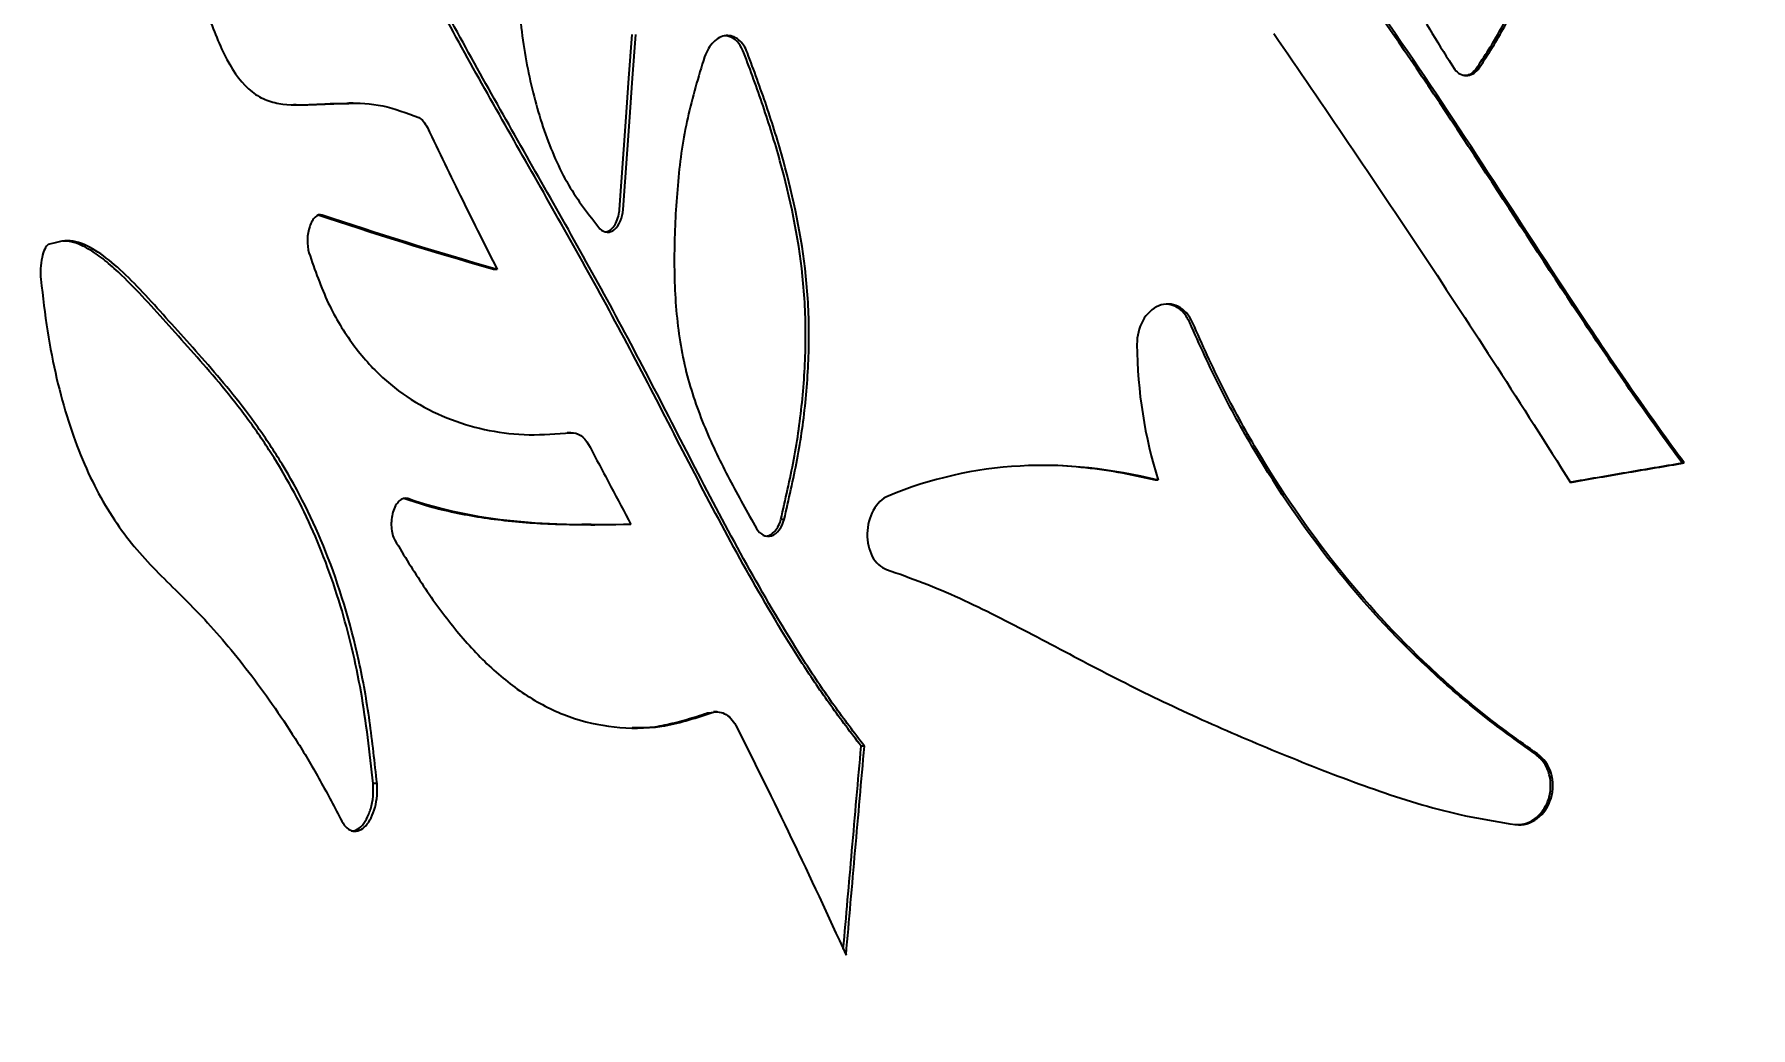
# Model space of a CAD drawing. Header units: millimetres. Extents: x -54 to 586, y 8 to 412.
# Drawn here: x 45.75 to 63.84, y 173.65 to 184.12 of the extents above; entities that cross this region are included whole.
import ezdxf

# ---------------------------------------------------------------- set-up
doc = ezdxf.new("R2010")
doc.units = ezdxf.units.MM
doc.layers.add('DIMENSIONS', color=2, linetype='Continuous')
doc.layers.add('OUTLINE', color=7, linetype='Continuous', lineweight=25)
doc.styles.add('SLDTEXTSTYLE0', font='TXT', dxfattribs={"width": 0.75})
doc.dimstyles.new('SLDDIMSTYLE7', dxfattribs={"dimtxt": 3.5, "dimasz": 2, "dimexe": 0, "dimexo": 0.0625, "dimgap": 0.875, "dimtad": 1, "dimrnd": 1e-09, "dimzin": 12, "dimdsep": 46, "dimtxsty": 'SLDTEXTSTYLE0', "dimsah": 1, "dimcen": 0, "dimadec": 0, "dimazin": 3, "dimtfac": 1, "dimtofl": 0, "dimtmove": 0, "dimatfit": 3, "dimfxl": 0, "dimfrac": 2, "dimtolj": 1, "dimtzin": 12, "dimarcsym": 0})

# ---------------------------------------------------------------- blocks, each defined once
blk = doc.blocks.new('_D_11')
at = {"layer": 'DIMENSIONS'}
for q in [(32.765, 170.068), (83.16, 165.319)]:
    blk.add_line((43.336, 169.072), q, dxfattribs=at)
blk.add_arc((83.16, 165.319), 40, 171.7551, 174.763, dxfattribs=at)
blk.add_solid([(43.336, 169.072), (41.392, 169.757), (41.298, 168.761)], dxfattribs=at)
at = {"layer": 'DIMENSIONS', "insert": (33.187, 174.555), "char_height": 3.5, "attachment_point": 1, "rotation": 354.6175, "style": 'SLDTEXTSTYLE0'}
blk.add_mtext('R40', dxfattribs=at)

msp = doc.modelspace()

# ---------------------------------------------------------------- linework, layer by layer
at = {"layer": 'OUTLINE'}
for p, q in [((60.96631, 183.75038), (60.94143, 183.75038)), ((49.10944, 183.39419), (49.06665, 183.39419)), ((50.62956, 181.64236), (50.58921, 181.64236)), ((51.4043, 179.92083), (51.36524, 179.92083)), ((63.13702, 179.604), (63.1156, 179.604)), ((57.59526, 179.42106), (57.56553, 179.42106)), ((51.61713, 178.95078), (51.65915, 178.95078)), ((53.65347, 179.009), (53.61786, 179.009)), ((52.83783, 176.96814), (52.90988, 176.9783)), ((52.87446, 176.96814), (52.83783, 176.96814)), ((52.94669, 176.98152), (52.90967, 176.98152)), ((54.49827, 176.62031), (54.46408, 176.62031)), ((49.36289, 176.22597), (49.32107, 176.22597))]:
    msp.add_line(p, q, dxfattribs=at)
at = {"layer": 'OUTLINE', "flags": 128}
for points in [[(51.91853, 182.27596), (51.9841, 183.19792), (52.01686, 183.65891), (52.04962, 184.11989)], [(51.95694, 182.27596), (52.02248, 183.19792), (52.05523, 183.65891), (52.08797, 184.11989)]]:
    msp.add_lwpolyline(points, dxfattribs=at)
at = {"layer": 'OUTLINE'}
for points, knots in [([(77.40436, 183.92261), (77.39173, 183.93722), (77.0865, 184.29014), (76.46408, 184.95822), (75.53981, 185.9262), (74.53124, 186.93006), (73.44411, 187.97278), (72.2837, 189.05735), (71.12039, 190.12926), (69.96166, 191.19391), (68.81695, 192.25975), (67.68603, 193.32525), (66.56094, 194.38023), (65.44381, 195.42399), (64.33481, 196.45301), (63.24742, 197.45124), (62.18342, 198.41944), (61.14614, 199.36061), (60.12346, 200.28545), (59.11156, 201.19886), (58.11243, 202.0997), (57.12898, 202.98555), (56.16719, 203.85146), (55.54852, 204.40848), (55.2393, 204.68689)], [0, 0, 0, 0, 0.001778, 0.04294951, 0.08410389, 0.12521492, 0.17440964, 0.22363326, 0.27286984, 0.32209817, 0.37129722, 0.42050971, 0.4697558, 0.51900867, 0.56824613, 0.61745114, 0.66481605, 0.71220548, 0.75959224, 0.80695424, 0.85520189, 0.90348147, 0.95175734, 1, 1, 1, 1]), ([(79.90253, 180.84738), (79.67586, 181.15516), (79.44807, 181.4618), (78.98004, 182.06385), (78.74198, 182.36117), (78.01616, 183.24236), (77.51675, 183.81549), (76.49329, 184.9384), (75.96911, 185.48806), (74.90207, 186.56905), (74.35845, 187.10063), (72.71653, 188.66981), (71.60524, 189.68343), (69.41032, 191.70997), (68.33174, 192.7321), (66.20077, 194.74369), (65.14308, 195.72955), (63.56972, 197.17582), (63.04708, 197.65351), (62.01457, 198.59463), (61.50411, 199.05843), (59.99145, 200.43009), (59.00806, 201.3185), (57.09824, 203.04227), (56.17166, 203.8775), (55.27794, 204.68356)], [0, 0, 0, 0, 0.03125, 0.03125, 0.0625, 0.0625, 0.125, 0.125, 0.1875, 0.1875, 0.25, 0.25, 0.375, 0.375, 0.5, 0.5, 0.625, 0.625, 0.6875, 0.6875, 0.75, 0.75, 0.875, 0.875, 1, 1, 1, 1]), ([(63.1156, 179.604), (62.93911, 179.84609), (62.76397, 180.08848), (62.42209, 180.57882), (62.25468, 180.82622), (61.75715, 181.57011), (61.43322, 182.06964), (60.78516, 183.0621), (60.46073, 183.55442), (59.7986, 184.51738), (59.45983, 184.98702), (58.78019, 185.9143), (58.43908, 186.37144), (57.7669, 187.28393), (57.43647, 187.74039), (56.46392, 189.11087), (55.83532, 190.02098), (54.59376, 191.79317), (53.98636, 192.65944), (52.82055, 194.3761), (52.26135, 195.22254), (51.44592, 196.44442), (51.17855, 196.84361), (50.65715, 197.62924), (50.40368, 198.0173), (49.90958, 198.77808), (49.66733, 199.1462), (49.29621, 199.63338), (49.17251, 199.78541), (48.92157, 200.05179), (48.79245, 200.15905), (48.66666, 200.26446)], [0, 0, 0, 0, 0.03125, 0.03125, 0.0625, 0.0625, 0.125, 0.125, 0.1875, 0.1875, 0.25, 0.25, 0.3125, 0.3125, 0.375, 0.375, 0.5, 0.5, 0.625, 0.625, 0.75, 0.75, 0.8125, 0.8125, 0.875, 0.875, 0.9375, 0.9375, 0.96875, 0.96875, 1, 1, 1, 1]), ([(63.13702, 179.604), (62.96084, 179.84604), (62.78601, 180.08839), (62.44473, 180.57862), (62.27762, 180.82596), (61.78098, 181.56968), (61.45764, 182.06908), (60.81076, 183.06132), (60.48691, 183.55354), (59.82597, 184.51636), (59.48779, 184.98595), (58.80932, 185.91314), (58.46878, 186.37024), (57.79772, 187.28266), (57.46783, 187.73909), (56.4969, 189.10945), (55.86937, 190.01951), (54.62984, 191.7917), (54.0234, 192.65798), (52.85946, 194.37469), (52.30114, 195.2212), (51.48698, 196.44323), (51.22, 196.84249), (50.69937, 197.62826), (50.44628, 198.01638), (49.95292, 198.77733), (49.71102, 199.14559), (49.34041, 199.63298), (49.21686, 199.7851), (48.96621, 200.05166), (48.83723, 200.15899), (48.71158, 200.26446)], [0, 0, 0, 0, 0.03125, 0.03125, 0.0625, 0.0625, 0.125, 0.125, 0.1875, 0.1875, 0.25, 0.25, 0.3125, 0.3125, 0.375, 0.375, 0.5, 0.5, 0.625, 0.625, 0.75, 0.75, 0.8125, 0.8125, 0.875, 0.875, 0.9375, 0.9375, 0.96875, 0.96875, 1, 1, 1, 1]), ([(60.94143, 183.75038), (61.03254, 183.88835), (61.12382, 184.02631), (61.28323, 184.31756), (61.34894, 184.47298), (61.44958, 184.80153), (61.48524, 184.96801), (61.54086, 185.3033), (61.56027, 185.47221), (61.60045, 185.98163), (61.60516, 186.32415), (61.58299, 186.99867), (61.55138, 187.33217), (61.42854, 187.98814), (61.33842, 188.31403), (61.11672, 188.93705), (60.98574, 189.23532), (60.69021, 189.80897), (60.52604, 190.08634), (60.17004, 190.6122), (59.9732, 190.85427), (59.77635, 191.09456)], [0, 0, 0, 0, 0.0625, 0.0625, 0.125, 0.125, 0.1875, 0.1875, 0.25, 0.25, 0.375, 0.375, 0.5, 0.5, 0.625, 0.625, 0.75, 0.75, 0.875, 0.875, 1, 1, 1, 1]), ([(60.96631, 183.75038), (61.05731, 183.88838), (61.14849, 184.02639), (61.30768, 184.31768), (61.37329, 184.47309), (61.47376, 184.80161), (61.50937, 184.96805), (61.5649, 185.30327), (61.58429, 185.47213), (61.62443, 185.9814), (61.62917, 186.32384), (61.60709, 186.99822), (61.57558, 187.33165), (61.45305, 187.98749), (61.36315, 188.31333), (61.14187, 188.93639), (61.01112, 189.23471), (60.71609, 189.80844), (60.55218, 190.08586), (60.19665, 190.61195), (60.00003, 190.85415), (59.8034, 191.09456)], [0, 0, 0, 0, 0.0625, 0.0625, 0.125, 0.125, 0.1875, 0.1875, 0.25, 0.25, 0.375, 0.375, 0.5, 0.5, 0.625, 0.625, 0.75, 0.75, 0.875, 0.875, 1, 1, 1, 1]), ([(59.40014, 190.86315), (59.38775, 190.54578), (59.37316, 190.22845), (59.32357, 189.5942), (59.29495, 189.27715), (59.25411, 188.64273), (59.24055, 188.32538), (59.25052, 187.68995), (59.27645, 187.37592), (59.43994, 186.46947), (59.67118, 185.90675), (60.02314, 185.07179), (60.14055, 184.79312), (60.33641, 184.38803), (60.407, 184.25652), (60.55906, 184.00065), (60.63967, 183.87568), (60.72054, 183.7507)], [0, 0, 0, 0, 0.125, 0.125, 0.25, 0.25, 0.375, 0.375, 0.5, 0.5, 0.75, 0.75, 0.875, 0.875, 0.9375, 0.9375, 1, 1, 1, 1]), ([(54.46408, 176.62031), (54.3561, 176.76182), (54.24898, 176.90333), (54.04127, 177.19212), (53.94119, 177.34003), (53.64984, 177.79177), (53.46584, 178.1017), (52.93377, 179.0462), (52.6054, 179.69573), (52.11165, 180.64851), (51.9465, 180.9619), (51.61237, 181.57576), (51.44385, 181.87682), (50.93976, 182.76895), (50.60583, 183.34776), (49.96768, 184.50348), (49.66453, 185.08349), (49.0923, 186.25314), (48.82091, 186.83953), (48.30486, 188.00339), (48.05984, 188.58056), (47.70928, 189.43058), (47.59521, 189.71116), (47.37274, 190.26604), (47.26354, 190.53838), (47.15828, 190.80958)], [0, 0, 0, 0, 0.03125, 0.03125, 0.0625, 0.0625, 0.125, 0.125, 0.25, 0.25, 0.3125, 0.3125, 0.375, 0.375, 0.5, 0.5, 0.625, 0.625, 0.75, 0.75, 0.875, 0.875, 0.9375, 0.9375, 1, 1, 1, 1]), ([(54.49827, 176.62031), (54.39044, 176.76183), (54.28349, 176.90335), (54.07611, 177.19214), (53.97619, 177.34005), (53.68532, 177.79178), (53.50163, 178.10167), (52.97047, 179.04607), (52.64269, 179.69549), (52.14982, 180.64816), (51.98496, 180.96152), (51.65141, 181.57536), (51.48317, 181.87641), (50.97992, 182.76854), (50.64652, 183.34738), (50.00939, 184.50314), (49.70673, 185.08316), (49.13544, 186.25284), (48.86451, 186.83923), (48.34932, 188.00314), (48.10472, 188.58033), (47.75474, 189.43042), (47.64086, 189.71103), (47.41876, 190.26596), (47.30973, 190.53834), (47.20464, 190.80958)], [0, 0, 0, 0, 0.03125, 0.03125, 0.0625, 0.0625, 0.125, 0.125, 0.25, 0.25, 0.3125, 0.3125, 0.375, 0.375, 0.5, 0.5, 0.625, 0.625, 0.75, 0.75, 0.875, 0.875, 0.9375, 0.9375, 1, 1, 1, 1]), ([(51.25262, 187.25202), (51.14991, 187.05906), (51.04673, 186.86588), (50.91571, 186.4015), (50.89134, 186.15695), (50.83125, 185.42066), (50.81877, 184.93497), (50.87421, 184.22006), (50.90572, 183.98186), (50.99513, 183.5291), (51.0529, 183.31293), (51.19553, 182.90091), (51.27996, 182.70601), (51.47868, 182.36557), (51.5944, 182.2188), (51.71175, 182.07217)], [0, 0, 0, 0, 0.125, 0.125, 0.25, 0.25, 0.5, 0.5, 0.625, 0.625, 0.75, 0.75, 0.875, 0.875, 1, 1, 1, 1]), ([(47.3991, 184.96024), (47.44853, 184.77131), (47.49889, 184.58254), (47.61372, 184.22777), (47.67785, 184.06069), (47.82671, 183.76054), (47.91001, 183.63418), (48.05665, 183.50221), (48.10859, 183.46748), (48.21517, 183.41704), (48.27031, 183.40121), (48.44006, 183.37235), (48.55832, 183.37656), (48.79812, 183.38392), (48.92048, 183.39071), (49.16913, 183.39617), (49.29525, 183.3928), (49.54841, 183.33829), (49.67417, 183.29023), (49.802, 183.24233)], [0, 0, 0, 0, 0.125, 0.125, 0.25, 0.25, 0.375, 0.375, 0.4375, 0.4375, 0.5, 0.5, 0.625, 0.625, 0.75, 0.75, 0.875, 0.875, 1, 1, 1, 1]), ([(53.26593, 183.92513), (53.2438, 183.98332), (53.21126, 184.03133), (53.13294, 184.09504), (53.08673, 184.11056), (52.99388, 184.10184), (52.94811, 184.07796), (52.86933, 183.99951), (52.83658, 183.94547), (52.81362, 183.88357)], [0, 0, 0, 0, 0.25, 0.25, 0.5, 0.5, 0.75, 0.75, 1, 1, 1, 1]), ([(53.22938, 183.92513), (53.21253, 183.96017), (53.17879, 184.03031), (53.10269, 184.09512), (53.04603, 184.10214), (53.01924, 184.10546)], [0, 0, 0, 0, 0.34490828, 0.6902586, 1, 1, 1, 1]), ([(58.81269, 184.12819), (59.07427, 183.74583), (59.33768, 183.36221), (59.86251, 182.58723), (60.12474, 182.19668), (60.64731, 181.40912), (60.90773, 181.012), (61.42561, 180.21112), (61.68179, 179.80629), (61.93825, 179.39978)], [0, 0, 0, 0, 0.25, 0.25, 0.5, 0.5, 0.75, 0.75, 1, 1, 1, 1]), ([(52.81362, 183.88357), (52.74936, 183.67111), (52.6853, 183.45864), (52.5872, 183.02304), (52.55582, 182.79894), (52.5137, 182.34332), (52.50079, 182.11483), (52.49199, 181.66181), (52.49674, 181.43654), (52.53457, 180.98983), (52.56961, 180.7678), (52.67375, 180.35558), (52.74119, 180.16095), (52.89645, 179.78612), (52.98453, 179.6061), (53.16828, 179.25558), (53.2645, 179.08445), (53.36156, 178.91334)], [0, 0, 0, 0, 0.125, 0.125, 0.25, 0.25, 0.375, 0.375, 0.5, 0.5, 0.625, 0.625, 0.75, 0.75, 0.875, 0.875, 1, 1, 1, 1]), ([(53.61786, 179.009), (53.66613, 179.21917), (53.71444, 179.42934), (53.79416, 179.85274), (53.82465, 180.06612), (53.86631, 180.49637), (53.8781, 180.71332), (53.87961, 181.15037), (53.86854, 181.36419), (53.80227, 181.99235), (53.717, 182.39459), (53.55473, 182.98322), (53.49462, 183.17654), (53.36588, 183.55439), (53.29737, 183.73975), (53.22938, 183.92513)], [0, 0, 0, 0, 0.125, 0.125, 0.25, 0.25, 0.375, 0.375, 0.5, 0.5, 0.75, 0.75, 0.875, 0.875, 1, 1, 1, 1]), ([(53.65347, 179.009), (53.70168, 179.21916), (53.74993, 179.42932), (53.82956, 179.85269), (53.86002, 180.06606), (53.90164, 180.49626), (53.91343, 180.71318), (53.91499, 181.15017), (53.90396, 181.36396), (53.83787, 181.99209), (53.75276, 182.39434), (53.59078, 182.983), (53.53077, 183.17636), (53.40223, 183.5543), (53.33383, 183.7397), (53.26593, 183.92513)], [0, 0, 0, 0, 0.125, 0.125, 0.25, 0.25, 0.375, 0.375, 0.5, 0.5, 0.75, 0.75, 0.875, 0.875, 1, 1, 1, 1]), ([(60.72054, 183.7507), (60.74997, 183.71012), (60.79476, 183.68588), (60.88718, 183.68608), (60.93365, 183.71021), (60.96631, 183.75038)], [0, 0, 0, 0, 0.5, 0.5, 1, 1, 1, 1]), ([(60.81568, 183.68859), (60.82459, 183.6881), (60.85166, 183.68661), (60.8977, 183.70636), (60.92656, 183.73542), (60.94143, 183.75038)], [0, 0, 0, 0, 0.19206203, 0.58380071, 1, 1, 1, 1]), ([(48.48295, 183.3796), (48.51831, 183.37871), (48.62602, 183.37601), (48.77524, 183.38561), (48.93452, 183.3924), (49.01989, 183.39201), (49.06665, 183.3918)], [0, 0, 0, 0, 0.1884791, 0.57416279, 0.76675913, 1, 1, 1, 1]), ([(49.89355, 183.13665), (49.95372, 183.00978), (50.01447, 182.88292), (50.0758, 182.75609), (50.13714, 182.62927), (50.19905, 182.50246), (50.26155, 182.37568), (50.38208, 182.13115), (50.50476, 181.88671), (50.62956, 181.64236)], [0, 0, 0, 0, 0.00052537545, 0.00052537545, 0.00052537545, 0.00105075091, 0.00105075091, 0.00105075091, 0.00206404736, 0.00206404736, 0.00206404736, 0.00206404736]), ([(48.78357, 182.21609), (48.75941, 182.22402), (48.73379, 182.21631), (48.68725, 182.17297), (48.6669, 182.13758), (48.62395, 182.01065), (48.62067, 181.8994), (48.64441, 181.8192)], [0, 0, 0, 0, 0.25, 0.25, 0.5, 0.5, 1, 1, 1, 1]), ([(51.71175, 182.07217), (51.75525, 182.02563), (51.81673, 182.02267), (51.91582, 182.10722), (51.95022, 182.19018), (51.95694, 182.27596)], [0, 0, 0, 0, 0.5, 0.5, 1, 1, 1, 1]), ([(51.77585, 182.03879), (51.79005, 182.04351), (51.82089, 182.05376), (51.86297, 182.09954), (51.89721, 182.16497), (51.91369, 182.22782), (51.9175, 182.26573), (51.91853, 182.27596)], [0, 0, 0, 0, 0.19653826, 0.42659605, 0.66294613, 0.90902633, 1, 1, 1, 1]), ([(45.8978, 181.90484), (45.87201, 181.89191), (45.8471, 181.83904), (45.81698, 181.696), (45.81221, 181.60999), (45.81891, 181.53905)], [0, 0, 0, 0, 0.5, 0.5, 1, 1, 1, 1]), ([(49.36289, 176.22597), (49.33835, 176.44761), (49.31398, 176.66927), (49.25319, 177.10293), (49.21561, 177.31404), (49.08009, 177.92851), (48.96084, 178.3192), (48.68614, 179.01033), (48.52983, 179.31637), (48.27865, 179.72952), (48.19197, 179.85942), (48.01827, 180.10291), (47.93084, 180.21722), (47.6688, 180.54315), (47.49454, 180.73787), (47.15671, 181.11247), (46.99409, 181.29647), (46.67524, 181.62978), (46.518, 181.77307), (46.28525, 181.90515), (46.20815, 181.9369), (46.05188, 181.94922), (45.97335, 181.92702), (45.8978, 181.90484)], [0, 0, 0, 0, 0.0625, 0.0625, 0.125, 0.125, 0.25, 0.25, 0.375, 0.375, 0.4375, 0.4375, 0.5, 0.5, 0.625, 0.625, 0.75, 0.75, 0.875, 0.875, 0.9375, 0.9375, 1, 1, 1, 1]), ([(49.32107, 176.22597), (49.30308, 176.38833), (49.2671, 176.71291), (49.19788, 177.19466), (49.10059, 177.65866), (48.97623, 178.11915), (48.82472, 178.56617), (48.64381, 178.99637), (48.44209, 179.39028), (48.21312, 179.76859), (47.96293, 180.12266), (47.69709, 180.45533), (47.43092, 180.75814), (47.17143, 181.05039), (46.91876, 181.33065), (46.70093, 181.55699), (46.5142, 181.72735), (46.37252, 181.83105), (46.24823, 181.8989), (46.14681, 181.93791), (46.08158, 181.94057), (46.05203, 181.94177)], [0, 0, 0, 0, 0.04865816, 0.09726858, 0.14695358, 0.19664937, 0.25179682, 0.3069484, 0.36418845, 0.42144766, 0.48809531, 0.55484205, 0.62156691, 0.68944373, 0.75732596, 0.82516609, 0.86958024, 0.91398102, 0.94438167, 0.97480415, 1, 1, 1, 1]), ([(48.64441, 181.8192), (48.70775, 181.63499), (48.77213, 181.45126), (48.92586, 181.12716), (49.01387, 180.98406), (49.20618, 180.72213), (49.31087, 180.60581), (49.5306, 180.40484), (49.64642, 180.319), (49.88919, 180.17201), (50.01637, 180.11061), (50.27607, 180.01217), (50.40924, 179.97467), (50.68197, 179.92009), (50.82164, 179.90394), (51.10841, 179.89952), (51.25548, 179.91017), (51.4043, 179.92084)], [0, 0, 0, 0, 0.125, 0.125, 0.25, 0.25, 0.375, 0.375, 0.5, 0.5, 0.625, 0.625, 0.75, 0.75, 0.875, 0.875, 1, 1, 1, 1]), ([(45.81891, 181.53905), (45.84059, 181.3546), (45.86276, 181.17023), (45.91652, 180.81924), (45.94885, 180.65412), (46.05993, 180.18261), (46.1522, 179.89368), (46.36498, 179.38628), (46.48524, 179.16442), (46.75302, 178.77169), (46.90155, 178.60277), (47.21636, 178.28601), (47.38115, 178.13108), (47.71107, 177.77506), (47.87762, 177.57686), (48.20723, 177.14225), (48.36997, 176.90696), (48.60876, 176.52578), (48.68709, 176.39314), (48.84056, 176.11594), (48.91611, 175.97234), (48.99264, 175.82876)], [0, 0, 0, 0, 0.0625, 0.0625, 0.125, 0.125, 0.25, 0.25, 0.375, 0.375, 0.5, 0.5, 0.625, 0.625, 0.75, 0.75, 0.875, 0.875, 0.9375, 0.9375, 1, 1, 1, 1]), ([(57.95609, 181.08395), (57.92315, 181.15982), (57.87083, 181.22007), (57.74169, 181.2848), (57.6682, 181.2875), (57.53194, 181.23162), (57.47275, 181.17496), (57.39083, 181.02761), (57.37003, 180.94026), (57.37048, 180.85265)], [0, 0, 0, 0, 0.25, 0.25, 0.5, 0.5, 0.75, 0.75, 1, 1, 1, 1]), ([(57.9268, 181.08395), (57.90684, 181.12051), (57.86688, 181.1937), (57.77795, 181.26182), (57.71237, 181.27139), (57.68284, 181.2757)], [0, 0, 0, 0, 0.354248304, 0.709275466, 1, 1, 1, 1]), ([(61.56827, 176.53821), (61.36982, 176.67892), (61.17278, 176.81984), (60.79429, 177.1219), (60.61182, 177.28154), (60.07984, 177.77945), (59.74875, 178.1391), (59.13962, 178.9049), (58.85944, 179.31394), (58.47981, 179.95559), (58.35931, 180.17379), (58.13397, 180.62207), (58.03003, 180.85294), (57.9268, 181.08395)], [0, 0, 0, 0, 0.125, 0.125, 0.25, 0.25, 0.5, 0.5, 0.75, 0.75, 0.875, 0.875, 1, 1, 1, 1]), ([(61.59187, 176.53821), (61.39365, 176.67897), (61.19684, 176.81993), (60.81884, 177.12209), (60.63661, 177.28177), (60.10538, 177.7798), (59.77478, 178.1395), (59.16665, 178.90534), (58.88696, 179.31436), (58.50802, 179.95591), (58.38775, 180.17406), (58.16284, 180.62223), (58.05911, 180.85302), (57.95609, 181.08395)], [0, 0, 0, 0, 0.125, 0.125, 0.25, 0.25, 0.5, 0.5, 0.75, 0.75, 0.875, 0.875, 1, 1, 1, 1]), ([(51.5921, 179.7972), (51.63115, 179.72348), (51.67029, 179.64965), (51.7095, 179.57571), (51.74872, 179.50176), (51.78802, 179.4277), (51.82738, 179.35351), (51.89734, 179.22166), (51.96753, 179.08942), (52.03787, 178.95673)], [0, 0, 0, 0, 0.00030043546, 0.00030043546, 0.00030043546, 0.00060087099, 0.00060087099, 0.00060087099, 0.00113485195, 0.00113485195, 0.00113485195, 0.00113485195]), ([(57.59526, 179.42106), (57.10847, 179.54296), (56.61951, 179.59771), (55.65892, 179.5457), (55.19438, 179.43973), (54.74889, 179.25584)], [0, 0, 0, 0, 0.5, 0.5, 1, 1, 1, 1]), ([(57.56553, 179.42106), (57.43492, 179.45113), (57.1732, 179.51137), (56.78073, 179.56024), (56.50412, 179.58238), (56.36036, 179.57693), (56.34568, 179.57637)], [0, 0, 0, 0, 0.32075568, 0.64274116, 0.96352926, 1, 1, 1, 1]), ([(61.93598, 179.40337), (62.0314, 179.41973), (62.22923, 179.45365), (62.62153, 179.52054), (62.92055, 179.57105), (63.1156, 179.604)], [0, 0, 0, 0, 0.24472177, 0.50732776, 1, 1, 1, 1]), ([(61.93825, 179.39978), (62.04048, 179.41737), (62.14298, 179.43495), (62.24574, 179.45254), (62.3485, 179.47012), (62.45152, 179.48771), (62.5548, 179.5053), (62.74798, 179.53819), (62.94207, 179.57109), (63.13702, 179.604)], [0, 0, 0, 0, 0.00034825183, 0.00034825183, 0.00034825183, 0.00069650365, 0.00069650365, 0.00069650365, 0.00134790246, 0.00134790246, 0.00134790246, 0.00134790246]), ([(54.74889, 179.25584), (54.68637, 179.22991), (54.63139, 179.17603), (54.5527, 179.03218), (54.5308, 178.94617), (54.52709, 178.77262), (54.54545, 178.68772), (54.61756, 178.55214), (54.67134, 178.50297), (54.73289, 178.48249)], [0, 0, 0, 0, 0.25, 0.25, 0.5, 0.5, 0.75, 0.75, 1, 1, 1, 1]), ([(49.68523, 179.22858), (49.65582, 179.23843), (49.62448, 179.22965), (49.56846, 179.1778), (49.5454, 179.13628), (49.51567, 179.03669), (49.50969, 178.98112), (49.51669, 178.8753), (49.52959, 178.82683), (49.55021, 178.7908)], [0, 0, 0, 0, 0.25, 0.25, 0.5, 0.5, 0.75, 0.75, 1, 1, 1, 1]), ([(51.62054, 178.95503), (51.53312, 178.95398), (51.2312, 178.95036), (50.84707, 178.9772), (50.4581, 179.02626), (50.1791, 179.07733), (49.90641, 179.14214), (49.73124, 179.19977), (49.64365, 179.22858)], [0, 0, 0, 0, 0.12207245, 0.42163432, 0.56587221, 0.71010669, 0.8550561, 1, 1, 1, 1]), ([(53.36156, 178.91334), (53.39863, 178.8487), (53.46117, 178.81762), (53.58064, 178.85762), (53.6318, 178.9261), (53.65347, 179.009)], [0, 0, 0, 0, 0.5, 0.5, 1, 1, 1, 1]), ([(53.44712, 178.83467), (53.45747, 178.83416), (53.48609, 178.83276), (53.5323, 178.85994), (53.57839, 178.91049), (53.60525, 178.96512), (53.61525, 178.99991), (53.61786, 179.009)], [0, 0, 0, 0, 0.14196809, 0.39241464, 0.64596917, 0.9074613, 1, 1, 1, 1]), ([(49.55021, 178.7908), (49.64829, 178.62702), (49.74785, 178.4634), (49.95704, 178.15079), (50.06638, 178.00116), (50.29658, 177.71834), (50.41777, 177.58533), (50.6714, 177.34696), (50.80433, 177.24128), (51.08466, 177.06196), (51.23319, 176.98773), (51.54071, 176.87709), (51.6988, 176.84068), (52.0238, 176.80524), (52.19192, 176.80451), (52.53195, 176.856), (52.70222, 176.91187), (52.87446, 176.96813)], [0, 0, 0, 0, 0.125, 0.125, 0.25, 0.25, 0.375, 0.375, 0.5, 0.5, 0.625, 0.625, 0.75, 0.75, 0.875, 0.875, 1, 1, 1, 1]), ([(54.73289, 178.48249), (54.8611, 178.43652), (54.99025, 178.39062), (55.24792, 178.2911), (55.37624, 178.2368), (55.75959, 178.06073), (56.01435, 177.92999), (56.52819, 177.66143), (56.7868, 177.52215), (57.31315, 177.25118), (57.58094, 177.11953), (58.12682, 176.86676), (58.40421, 176.74492), (58.96778, 176.50949), (59.2535, 176.39434), (59.83495, 176.17619), (60.12992, 176.07341), (60.58253, 175.94413), (60.73534, 175.90626), (61.04572, 175.84429), (61.203, 175.81893), (61.36103, 175.79358)], [0, 0, 0, 0, 0.0625, 0.0625, 0.125, 0.125, 0.25, 0.25, 0.375, 0.375, 0.5, 0.5, 0.625, 0.625, 0.75, 0.75, 0.875, 0.875, 0.9375, 0.9375, 1, 1, 1, 1]), ([(52.05272, 176.81683), (52.10589, 176.81525), (52.22669, 176.81165), (52.41996, 176.84608), (52.62805, 176.90015), (52.7679, 176.94547), (52.83783, 176.96814)], [0, 0, 0, 0, 0.20744653, 0.47127401, 0.73563618, 1, 1, 1, 1]), ([(52.87446, 176.96813), (52.92483, 176.98772), (52.97731, 176.9856), (53.07186, 176.93896), (53.11338, 176.89458), (53.14328, 176.83649)], [0, 0, 0, 0, 0.5, 0.5, 1, 1, 1, 1]), ([(54.27635, 174.48125), (54.30677, 174.82746), (54.33718, 175.17368), (54.36756, 175.5199), (54.38366, 175.7033), (54.39975, 175.8867), (54.41584, 176.0701), (54.43193, 176.2535), (54.44801, 176.43691), (54.46408, 176.62031)], [0.00006199702, 0.00006199702, 0.00006199702, 0.00006199702, 0.00110468073, 0.00110468073, 0.00110468073, 0.00165702112, 0.00165702112, 0.00165702112, 0.00220936153, 0.00220936153, 0.00220936153, 0.00220936153]), ([(54.30525, 174.41949), (54.33746, 174.78629), (54.36965, 175.15309), (54.40182, 175.5199), (54.4179, 175.7033), (54.43398, 175.8867), (54.45006, 176.0701), (54.46613, 176.2535), (54.4822, 176.43691), (54.49827, 176.62031)], [0, 0, 0, 0, 0.00110467526, 0.00110467526, 0.00110467526, 0.00165701292, 0.00165701292, 0.00165701292, 0.00220935059, 0.00220935059, 0.00220935059, 0.00220935059]), ([(61.35447, 175.79474), (61.38653, 175.79454), (61.45647, 175.7941), (61.55911, 175.84528), (61.64863, 175.93221), (61.71059, 176.04929), (61.73696, 176.18427), (61.7227, 176.32155), (61.66824, 176.45068), (61.60226, 176.50845), (61.56827, 176.53821)], [0, 0, 0, 0, 0.10273848, 0.22412193, 0.34616449, 0.47113561, 0.59931813, 0.72981077, 0.86081517, 1, 1, 1, 1]), ([(61.36103, 175.79358), (61.44013, 175.78368), (61.52156, 175.80689), (61.65665, 175.90843), (61.70812, 175.98498), (61.76013, 176.15703), (61.76055, 176.25116), (61.70967, 176.41977), (61.65909, 176.49151), (61.59187, 176.53821)], [0, 0, 0, 0, 0.25, 0.25, 0.5, 0.5, 0.75, 0.75, 1, 1, 1, 1]), ([(48.99264, 175.82876), (49.02254, 175.76996), (49.06367, 175.73431), (49.15467, 175.71733), (49.2026, 175.73661), (49.28617, 175.82798), (49.32047, 175.89692), (49.36264, 176.05549), (49.36986, 176.14328), (49.36289, 176.22597)], [0, 0, 0, 0, 0.25, 0.25, 0.5, 0.5, 0.75, 0.75, 1, 1, 1, 1]), ([(49.08814, 175.72827), (49.10569, 175.72873), (49.14715, 175.72983), (49.20975, 175.78322), (49.26701, 175.87305), (49.30762, 175.99099), (49.32623, 176.11507), (49.32261, 176.19287), (49.32107, 176.22597)], [0, 0, 0, 0, 0.13330728, 0.31504034, 0.48839515, 0.6718952, 0.86038587, 1, 1, 1, 1])]:
    msp.add_open_spline(points, degree=3, knots=knots, dxfattribs=at)
for points in [[(49.802, 183.24233), (49.83794, 183.22378), (49.86954, 183.18652), (49.89355, 183.13665)], [(50.58921, 181.64236), (49.92426, 181.83352), (49.30703, 182.02471), (48.74038, 182.21609)], [(50.62956, 181.64236), (49.96563, 181.83352), (49.34935, 182.02471), (48.78357, 182.21609)], [(57.37048, 180.85265), (57.37594, 180.35897), (57.4515, 179.87333), (57.59526, 179.42106)], [(51.4043, 179.92084), (51.4769, 179.92911), (51.54669, 179.88157), (51.5921, 179.7972)], [(52.03787, 178.95673), (51.18357, 178.93106), (50.38989, 178.98006), (49.68523, 179.22858)], [(53.14328, 176.83649), (53.53994, 176.0534), (53.92869, 175.24692), (54.30525, 174.41949)]]:
    msp.add_open_spline(points, degree=3, dxfattribs=at)

# ---------------------------------------------------------------- dimensions: what is measured, and where the dimension line sits
at = {"layer": 'DIMENSIONS'}
dim = msp.add_radius_dim(center=(83.15982, 165.31949), mpoint=(43.3362, 169.07168), dimstyle='SLDDIMSTYLE7', dxfattribs=at)
dim.commit()
dim.dimension.update_dxf_attribs({"geometry": '_D_11', "text_midpoint": (36.66812, 169.69996), "dimtype": 164})

doc.saveas('drawing.dxf')
